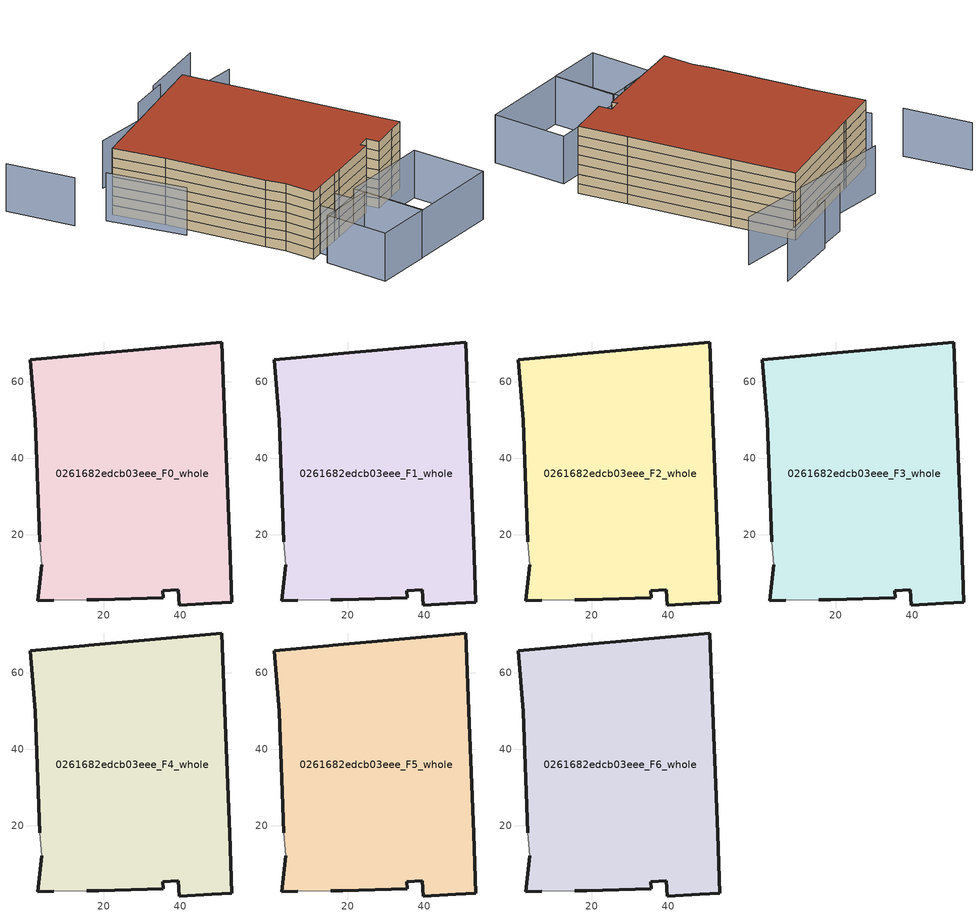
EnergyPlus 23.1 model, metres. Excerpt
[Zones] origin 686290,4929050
0261682edcb03eee_F0_whole
 floor ground (EU_floor_Construction): 50.92,70.42 51.71,50.09 52.97,17.86 53.57,2.38 48.28,2.08 39.75,1.6 39.57,5.59 35.52,5.28 35.65,3.53 18.74,3.03 15.61,2.97 7,2.8 2.81,2.72 3.83,12.16 3.23,18.17 2.11,49.77 0.74,65.82 15.1,67.14 16.06,67.23 z0
 wall outside (EU_wall_Construction): 3.83,12.16 2.81,2.72 7,2.8 / 15.61,2.97 18.74,3.03 35.65,3.53 35.52,5.28 39.57,5.59 39.75,1.6 48.28,2.08 53.57,2.38 52.97,17.86 51.71,50.09 50.92,70.42 16.06,67.23 15.1,67.14 0.74,65.82 2.11,49.77 3.23,18.17 z0:3
 wall adiabatic (EU_wall_Construction): 3.23,18.17 3.83,12.16 / 7,2.8 15.61,2.97 z0:3
0261682edcb03eee_F1_whole
 floor to 0261682edcb03eee_F0_whole (EU_floor_Construction): 50.92,70.42 51.71,50.09 52.97,17.86 53.57,2.38 48.28,2.08 39.75,1.6 39.57,5.59 35.52,5.28 35.65,3.53 18.74,3.03 15.61,2.97 7,2.8 2.81,2.72 3.83,12.16 3.23,18.17 2.11,49.77 0.74,65.82 15.1,67.14 16.06,67.23 z3
 wall outside (EU_wall_Construction): 3.83,12.16 2.81,2.72 7,2.8 / 15.61,2.97 18.74,3.03 35.65,3.53 35.52,5.28 39.57,5.59 39.75,1.6 48.28,2.08 53.57,2.38 52.97,17.86 51.71,50.09 50.92,70.42 16.06,67.23 15.1,67.14 0.74,65.82 2.11,49.77 3.23,18.17 z3:6
 wall adiabatic (EU_wall_Construction): 3.23,18.17 3.83,12.16 / 7,2.8 15.61,2.97 z3:6
0261682edcb03eee_F2_whole
 floor to 0261682edcb03eee_F1_whole (EU_floor_Construction): 50.92,70.42 51.71,50.09 52.97,17.86 53.57,2.38 48.28,2.08 39.75,1.6 39.57,5.59 35.52,5.28 35.65,3.53 18.74,3.03 15.61,2.97 7,2.8 2.81,2.72 3.83,12.16 3.23,18.17 2.11,49.77 0.74,65.82 15.1,67.14 16.06,67.23 z6
 wall outside (EU_wall_Construction): 3.83,12.16 2.81,2.72 7,2.8 / 15.61,2.97 18.74,3.03 35.65,3.53 35.52,5.28 39.57,5.59 39.75,1.6 48.28,2.08 53.57,2.38 52.97,17.86 51.71,50.09 50.92,70.42 16.06,67.23 15.1,67.14 0.74,65.82 2.11,49.77 3.23,18.17 z6:9
 wall adiabatic (EU_wall_Construction): 3.23,18.17 3.83,12.16 / 7,2.8 15.61,2.97 z6:9
0261682edcb03eee_F3_whole
 floor to 0261682edcb03eee_F2_whole (EU_floor_Construction): 50.92,70.42 51.71,50.09 52.97,17.86 53.57,2.38 48.28,2.08 39.75,1.6 39.57,5.59 35.52,5.28 35.65,3.53 18.74,3.03 15.61,2.97 7,2.8 2.81,2.72 3.83,12.16 3.23,18.17 2.11,49.77 0.74,65.82 15.1,67.14 16.06,67.23 z9
 wall outside (EU_wall_Construction): 3.83,12.16 2.81,2.72 7,2.8 / 15.61,2.97 18.74,3.03 35.65,3.53 35.52,5.28 39.57,5.59 39.75,1.6 48.28,2.08 53.57,2.38 52.97,17.86 51.71,50.09 50.92,70.42 16.06,67.23 15.1,67.14 0.74,65.82 2.11,49.77 3.23,18.17 z9:12
 wall adiabatic (EU_wall_Construction): 3.23,18.17 3.83,12.16 / 7,2.8 15.61,2.97 z9:12
0261682edcb03eee_F4_whole
 floor to 0261682edcb03eee_F3_whole (EU_floor_Construction): 50.92,70.42 51.71,50.09 52.97,17.86 53.57,2.38 48.28,2.08 39.75,1.6 39.57,5.59 35.52,5.28 35.65,3.53 18.74,3.03 15.61,2.97 7,2.8 2.81,2.72 3.83,12.16 3.23,18.17 2.11,49.77 0.74,65.82 15.1,67.14 16.06,67.23 z12
 wall outside (EU_wall_Construction): 3.83,12.16 2.81,2.72 7,2.8 / 15.61,2.97 18.74,3.03 35.65,3.53 35.52,5.28 39.57,5.59 39.75,1.6 48.28,2.08 53.57,2.38 52.97,17.86 51.71,50.09 50.92,70.42 16.06,67.23 15.1,67.14 0.74,65.82 2.11,49.77 3.23,18.17 z12:15
 wall adiabatic (EU_wall_Construction): 3.23,18.17 3.83,12.16 / 7,2.8 15.61,2.97 z12:15
0261682edcb03eee_F5_whole
 floor to 0261682edcb03eee_F4_whole (EU_floor_Construction): 50.92,70.42 51.71,50.09 52.97,17.86 53.57,2.38 48.28,2.08 39.75,1.6 39.57,5.59 35.52,5.28 35.65,3.53 18.74,3.03 15.61,2.97 7,2.8 2.81,2.72 3.83,12.16 3.23,18.17 2.11,49.77 0.74,65.82 15.1,67.14 16.06,67.23 z15
 wall outside (EU_wall_Construction): 3.83,12.16 2.81,2.72 7,2.8 / 15.61,2.97 18.74,3.03 35.65,3.53 35.52,5.28 39.57,5.59 39.75,1.6 48.28,2.08 53.57,2.38 52.97,17.86 51.71,50.09 50.92,70.42 16.06,67.23 15.1,67.14 0.74,65.82 2.11,49.77 3.23,18.17 z15:18
 wall adiabatic (EU_wall_Construction): 3.23,18.17 3.83,12.16 / 7,2.8 15.61,2.97 z15:18
0261682edcb03eee_F6_whole
 floor to 0261682edcb03eee_F5_whole (EU_floor_Construction): 50.92,70.42 51.71,50.09 52.97,17.86 53.57,2.38 48.28,2.08 39.75,1.6 39.57,5.59 35.52,5.28 35.65,3.53 18.74,3.03 15.61,2.97 7,2.8 2.81,2.72 3.83,12.16 3.23,18.17 2.11,49.77 0.74,65.82 15.1,67.14 16.06,67.23 z18
 wall outside (EU_wall_Construction): 3.83,12.16 2.81,2.72 7,2.8 / 15.61,2.97 18.74,3.03 35.65,3.53 35.52,5.28 39.57,5.59 39.75,1.6 48.28,2.08 53.57,2.38 52.97,17.86 51.71,50.09 50.92,70.42 16.06,67.23 15.1,67.14 0.74,65.82 2.11,49.77 3.23,18.17 z18:21
 wall adiabatic (EU_wall_Construction): 3.23,18.17 3.83,12.16 / 7,2.8 15.61,2.97 z18:21
 roof outside (EU_roof_Construction): 53.57,2.38 52.97,17.86 51.71,50.09 50.92,70.42 16.06,67.23 15.1,67.14 0.74,65.82 2.11,49.77 3.23,18.17 3.83,12.16 2.81,2.72 7,2.8 15.61,2.97 18.74,3.03 35.65,3.53 35.52,5.28 39.57,5.59 39.75,1.6 48.28,2.08 z21
shading: -3.32,65.66 -0.93,41.27 / -11.45,93.27 -10.34,71.93 / 53.3,78.78 40.24,78.71 / 74.89,80.69 51.54,80.06 / 70.94,66.2 14.29,76.14 / 47.56,-27.38 17.94,-23.9 / 17.94,-23.9 20.68,-0.57 / 20.68,-0.57 50.29,-4.04 / 50.29,-4.04 47.56,-27.38 / 18.09,-23.92 -0.05,-21.62 / -0.05,-21.62 2.46,-1.83 / 2.46,-1.83 20.6,-4.13 / 20.6,-4.13 18.09,-23.92 / 14.97,-3.42 6.34,-2.55 / 6.34,-2.55 6.98,3.84 / 6.98,3.84 15.61,2.97 / 15.61,2.97 14.97,-3.42 z0:15
[Building]
EU S2 Campaign: North Axis=0; Terrain=City; Solar Distribution=FullExterior
[Site:Location]
Bologna: Latitude=44.5; Longitude=11.25; Time Zone=1; Elevation=37
[SizingPeriod:WeatherFileDays]
AnnualSizingPeriod: Begin Month=1; Begin Day of Month=1; End Month=12; End Day of Month=31; Day of Week for Start Day=Monday; Use Weather File Daylight Saving Period=No; Use Weather File Rain and Snow Indicators=No
[MATERIAL]
EU_InternalMass_Material: Roughness=MediumRough; Thickness=0.1; Conductivity=1; Density=1800; Specific Heat=900; Thermal Absorptance=0.9; Solar Absorptance=0.7; Visible Absorptance=0.7
[MATERIAL:NOMASS] Roughness=MediumRough; Thermal Absorptance=0.9; Solar Absorptance=0.7; Visible Absorptance=0.7
Name | Thermal Resistance
EU_wall_NoMass | 0.905828
EU_roof_NoMass | 0.37593
EU_floor_NoMass | 0.67114
[CONSTRUCTION]
EU_wall_Construction: EU_wall_NoMass
EU_roof_Construction: EU_roof_NoMass
EU_floor_Construction: EU_floor_NoMass
EU_InternalMass_Construction: EU_InternalMass_Material
[ZONE] Type=1; Multiplier=1; Ceiling Height=autocalculate; Volume=9735.46; Floor Area=autocalculate; Part of Total Floor Area=Yes
0261682edcb03eee_F0_whole; 0261682edcb03eee_F1_whole; 0261682edcb03eee_F2_whole; 0261682edcb03eee_F3_whole; 0261682edcb03eee_F4_whole; 0261682edcb03eee_F5_whole; 0261682edcb03eee_F6_whole
[INTERNALMASS] Construction=EU_InternalMass_Construction; Surface Area=3068.52
Name | Zone or ZoneList
0261682edcb03eee_F0_whole_EU_InternalMass | 0261682edcb03eee_F0_whole
0261682edcb03eee_F1_whole_EU_InternalMass | 0261682edcb03eee_F1_whole
0261682edcb03eee_F2_whole_EU_InternalMass | 0261682edcb03eee_F2_whole
0261682edcb03eee_F3_whole_EU_InternalMass | 0261682edcb03eee_F3_whole
0261682edcb03eee_F4_whole_EU_InternalMass | 0261682edcb03eee_F4_whole
0261682edcb03eee_F5_whole_EU_InternalMass | 0261682edcb03eee_F5_whole
0261682edcb03eee_F6_whole_EU_InternalMass | 0261682edcb03eee_F6_whole
[OTHEREQUIPMENT] Fuel Type=Electricity; Design Level Calculation Method=Watts/Area; Power per Zone Floor Area=1; Fraction Latent=0; Fraction Radiant=0; Fraction Lost=0; Carbon Dioxide Generation Rate=0; EndUse Subcategory=EU_Step8_InternalGains
Name | Zone or ZoneList or Space or SpaceList | Schedule
EU_Step8_InternalGain_0261682edcb03eee_F0_whole_f000 | 0261682edcb03eee_F0_whole | EU_Step8_GainSchedule_0261682edcb03eee_F0_whole_f000
EU_Step8_InternalGain_0261682edcb03eee_F1_whole_f000 | 0261682edcb03eee_F1_whole | EU_Step8_GainSchedule_0261682edcb03eee_F1_whole_f000
EU_Step8_InternalGain_0261682edcb03eee_F2_whole_f000 | 0261682edcb03eee_F2_whole | EU_Step8_GainSchedule_0261682edcb03eee_F2_whole_f000
EU_Step8_InternalGain_0261682edcb03eee_F3_whole_f000 | 0261682edcb03eee_F3_whole | EU_Step8_GainSchedule_0261682edcb03eee_F3_whole_f000
EU_Step8_InternalGain_0261682edcb03eee_F4_whole_f000 | 0261682edcb03eee_F4_whole | EU_Step8_GainSchedule_0261682edcb03eee_F4_whole_f000
EU_Step8_InternalGain_0261682edcb03eee_F5_whole_f000 | 0261682edcb03eee_F5_whole | EU_Step8_GainSchedule_0261682edcb03eee_F5_whole_f000
EU_Step8_InternalGain_0261682edcb03eee_F6_whole_f000 | 0261682edcb03eee_F6_whole | EU_Step8_GainSchedule_0261682edcb03eee_F6_whole_f000
[ZONEVENTILATION:DESIGNFLOWRATE] Schedule=EU_AlwaysOn; Design Flow Rate Calculation Method=AirChanges/Hour; Air Changes per Hour=0.73129; Ventilation Type=Natural; Fan Pressure Rise=0; Fan Total Efficiency=1; Constant Term Coefficient=1; Temperature Term Coefficient=0; Velocity Term Coefficient=0; Velocity Squared Term Coefficient=0; Minimum Indoor Temperature=-100; Maximum Indoor Temperature=100; Delta Temperature=-100; Minimum Outdoor Temperature=-100; Maximum Outdoor Temperature=100; Maximum Wind Speed=40
Name | Zone or ZoneList or Space or SpaceList
EU_ConstantAir_0261682edcb03eee_F0_whole | 0261682edcb03eee_F0_whole
EU_ConstantAir_0261682edcb03eee_F1_whole | 0261682edcb03eee_F1_whole
EU_ConstantAir_0261682edcb03eee_F2_whole | 0261682edcb03eee_F2_whole
EU_ConstantAir_0261682edcb03eee_F3_whole | 0261682edcb03eee_F3_whole
EU_ConstantAir_0261682edcb03eee_F4_whole | 0261682edcb03eee_F4_whole
EU_ConstantAir_0261682edcb03eee_F5_whole | 0261682edcb03eee_F5_whole
EU_ConstantAir_0261682edcb03eee_F6_whole | 0261682edcb03eee_F6_whole
[HVACTEMPLATE:THERMOSTAT] Constant Heating Setpoint=20; Constant Cooling Setpoint=50
EU_HeatOnly_0261682edcb03eee_F0_whole; EU_HeatOnly_0261682edcb03eee_F1_whole; EU_HeatOnly_0261682edcb03eee_F2_whole; EU_HeatOnly_0261682edcb03eee_F3_whole; EU_HeatOnly_0261682edcb03eee_F4_whole; EU_HeatOnly_0261682edcb03eee_F5_whole; EU_HeatOnly_0261682edcb03eee_F6_whole
[HVACTEMPLATE:ZONE:IDEALLOADSAIRSYSTEM] System Availability Schedule=EU_AlwaysOn; Maximum Heating Supply Air Temperature=50; Minimum Cooling Supply Air Temperature=13; Maximum Heating Supply Air Humidity Ratio=0.0156; Minimum Cooling Supply Air Humidity Ratio=0.0077; Heating Limit=NoLimit; Cooling Limit=NoLimit; Heating Availability Schedule=EU_AlwaysOn; Cooling Availability Schedule=EU_CoolingOff; Dehumidification Control Type=ConstantSensibleHeatRatio; Cooling Sensible Heat Ratio=0.7; Dehumidification Setpoint=60; Humidification Control Type=None; Humidification Setpoint=30; Outdoor Air Method=None; Outdoor Air Flow Rate per Person=0.00944; Outdoor Air Flow Rate per Zone Floor Area=0; Outdoor Air Flow Rate per Zone=0; Demand Controlled Ventilation Type=None; Outdoor Air Economizer Type=NoEconomizer; Heat Recovery Type=None; Sensible Heat Recovery Effectiveness=0.7; Latent Heat Recovery Effectiveness=0.65
Name | Template Thermostat
0261682edcb03eee_F0_whole | EU_HeatOnly_0261682edcb03eee_F0_whole
0261682edcb03eee_F1_whole | EU_HeatOnly_0261682edcb03eee_F1_whole
0261682edcb03eee_F2_whole | EU_HeatOnly_0261682edcb03eee_F2_whole
0261682edcb03eee_F3_whole | EU_HeatOnly_0261682edcb03eee_F3_whole
0261682edcb03eee_F4_whole | EU_HeatOnly_0261682edcb03eee_F4_whole
0261682edcb03eee_F5_whole | EU_HeatOnly_0261682edcb03eee_F5_whole
0261682edcb03eee_F6_whole | EU_HeatOnly_0261682edcb03eee_F6_whole
[SIZING:ZONE] Zone Cooling Design Supply Air Temperature Input Method=SupplyAirTemperature; Zone Cooling Design Supply Air Temperature=13; Zone Heating Design Supply Air Temperature Input Method=SupplyAirTemperature; Zone Heating Design Supply Air Temperature=50; Zone Cooling Design Supply Air Humidity Ratio=0.008; Zone Heating Design Supply Air Humidity Ratio=0.008; Cooling Design Air Flow Method=DesignDay; Cooling Design Air Flow Rate=0; Cooling Minimum Air Flow per Zone Floor Area=0.000762; Cooling Minimum Air Flow=0; Cooling Minimum Air Flow Fraction=0.2; Heating Design Air Flow Method=DesignDay; Heating Design Air Flow Rate=0; Heating Maximum Air Flow per Zone Floor Area=0.002032; Heating Maximum Air Flow=0.141576; Heating Maximum Air Flow Fraction=0.3; Account for Dedicated Outdoor Air System=No; Dedicated Outdoor Air System Control Strategy=NeutralSupplyAir; Dedicated Outdoor Air Low Setpoint Temperature for Design=autosize; Dedicated Outdoor Air High Setpoint Temperature for Design=autosize; Zone Load Sizing Method=Sensible Load Only No Latent Load; Zone Latent Cooling Design Supply Air Humidity Ratio Input Method=HumidityRatioDifference; Zone Cooling Design Supply Air Humidity Ratio Difference=0.005; Zone Latent Heating Design Supply Air Humidity Ratio Input Method=HumidityRatioDifference; Zone Humidification Design Supply Air Humidity Ratio Difference=0.005
0261682edcb03eee_F0_whole; 0261682edcb03eee_F1_whole; 0261682edcb03eee_F2_whole; 0261682edcb03eee_F3_whole; 0261682edcb03eee_F4_whole; 0261682edcb03eee_F5_whole; 0261682edcb03eee_F6_whole
[SCHEDULE:CONSTANT]
Name | Hourly Value
EU_AlwaysOn | 1
EU_CoolingOff | 0
[SCHEDULE:FILE] Column Number=1; Rows to Skip at Top=0; Number of Hours of Data=8760; Column Separator=Comma; Interpolate to Timestep=No; Minutes per Item=60; Adjust Schedule for Daylight Savings=Yes
Name | File
EU_Step8_GainSchedule_0261682edcb03eee_F0_whole_f000 | ../../schedules/0261682edcb03eee/0261682edcb03eee_F0_whole_f000_gain.csv
EU_Step8_GainSchedule_0261682edcb03eee_F1_whole_f000 | ../../schedules/0261682edcb03eee/0261682edcb03eee_F1_whole_f000_gain.csv
EU_Step8_GainSchedule_0261682edcb03eee_F2_whole_f000 | ../../schedules/0261682edcb03eee/0261682edcb03eee_F2_whole_f000_gain.csv
EU_Step8_GainSchedule_0261682edcb03eee_F3_whole_f000 | ../../schedules/0261682edcb03eee/0261682edcb03eee_F3_whole_f000_gain.csv
EU_Step8_GainSchedule_0261682edcb03eee_F4_whole_f000 | ../../schedules/0261682edcb03eee/0261682edcb03eee_F4_whole_f000_gain.csv
EU_Step8_GainSchedule_0261682edcb03eee_F5_whole_f000 | ../../schedules/0261682edcb03eee/0261682edcb03eee_F5_whole_f000_gain.csv
EU_Step8_GainSchedule_0261682edcb03eee_F6_whole_f000 | ../../schedules/0261682edcb03eee/0261682edcb03eee_F6_whole_f000_gain.csv
